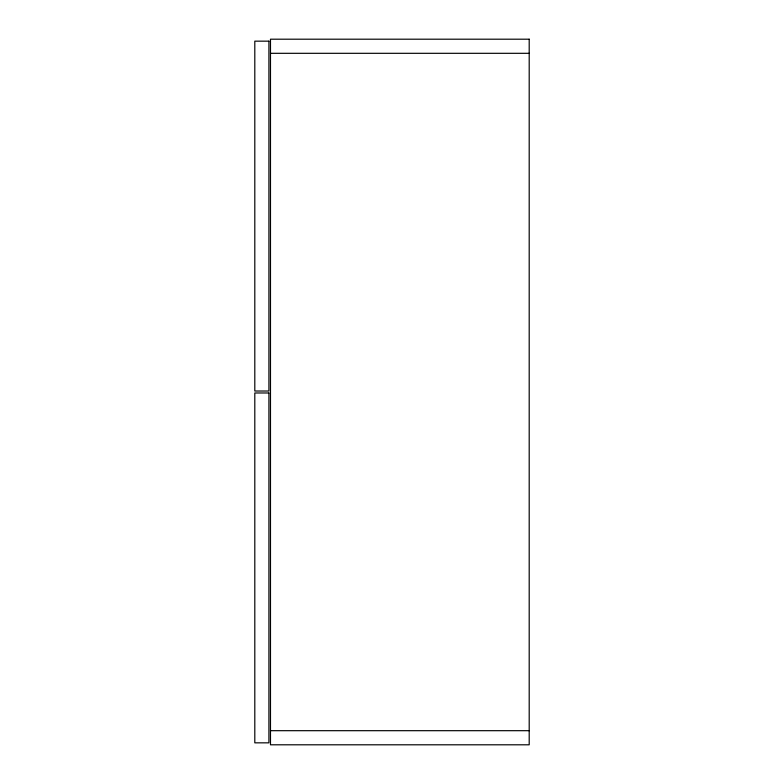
<?xml version="1.0" encoding="UTF-8"?>
<svg xmlns="http://www.w3.org/2000/svg" width="784" height="784" viewBox="0 0 784 784"><rect width="100%" height="100%" fill="white"/><g stroke="black" fill="none" stroke-linecap="round" stroke-linejoin="round"><path stroke-width="1.18" d="M270.48 53.312L529.2 53.312M270.48 730.688L529.2 730.688M529.2 39.2L270.48 39.2L270.48 744.8L529.2 744.8L529.2 39.2M268.912 41.16L254.8 41.16L254.8 391.02L268.912 391.02L268.912 41.16M268.912 392.98L254.8 392.98L254.8 742.84L268.912 742.84L268.912 392.98"/></g></svg>
